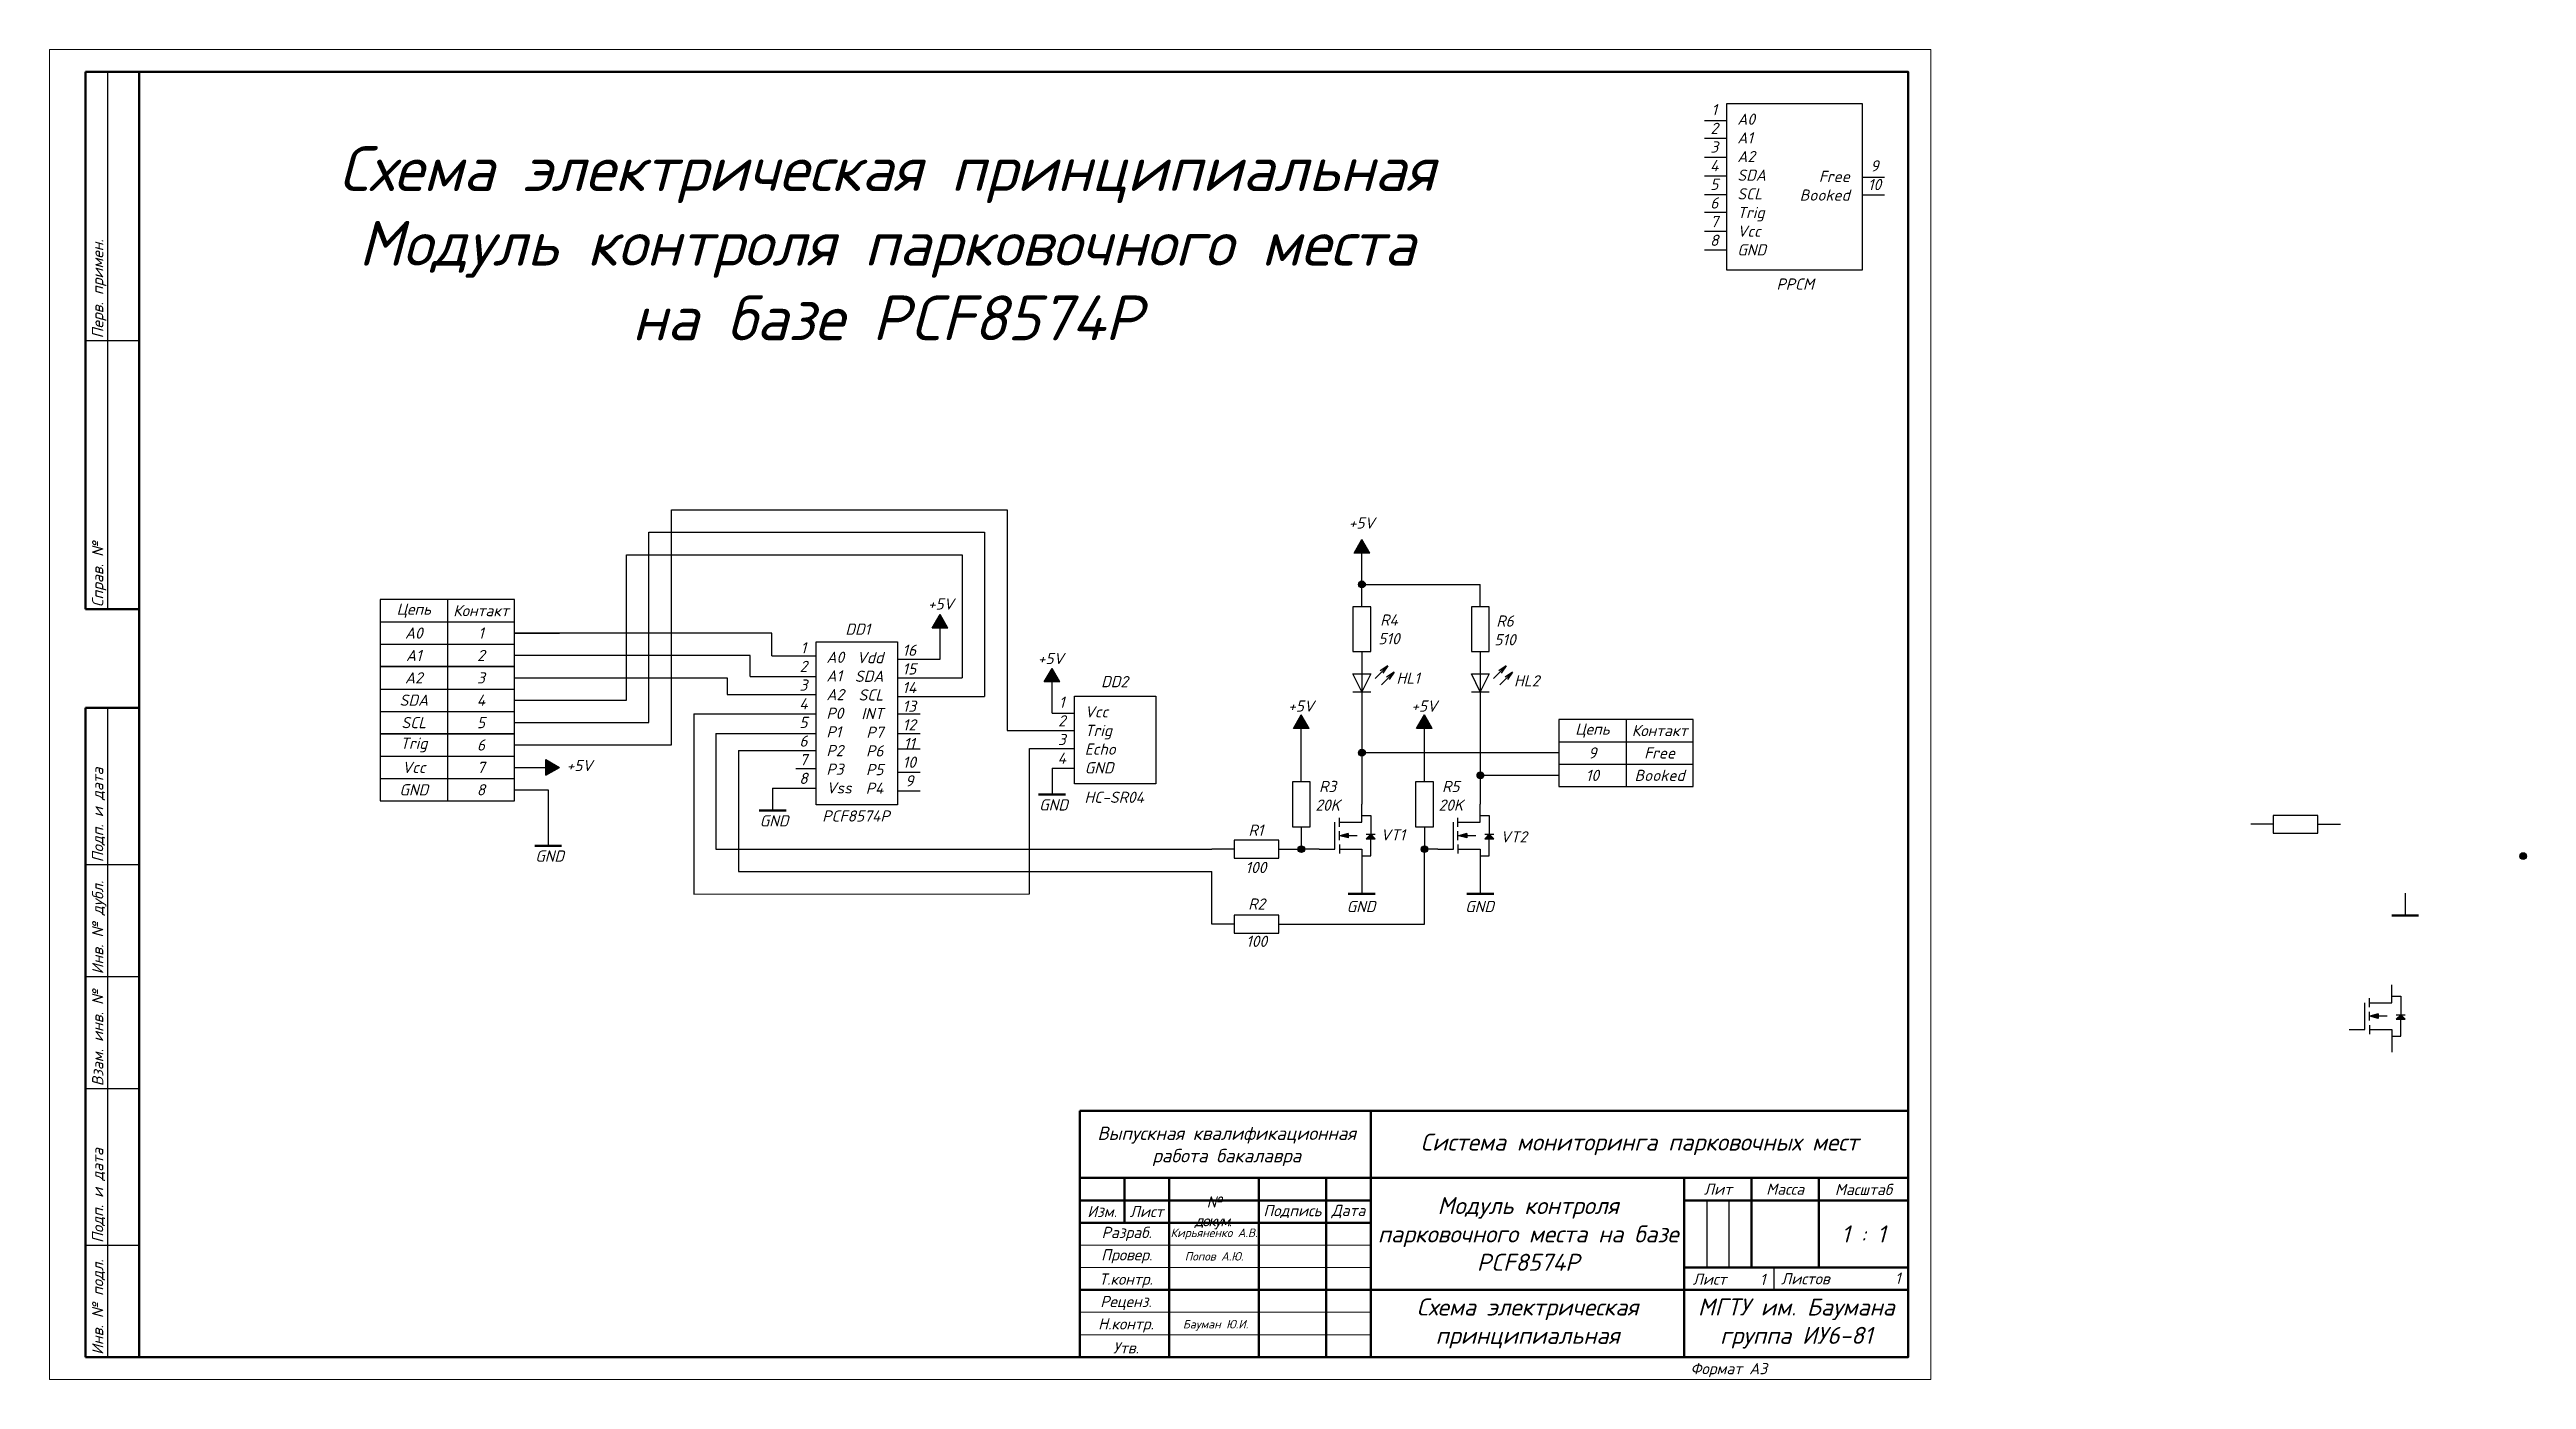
# Model space of a CAD drawing. Header units: millimetres. Extents: x 2140 to 2693, y 1551 to 1848.
import ezdxf

# ---------------------------------------------------------------- set-up
doc = ezdxf.new("R2010")
doc.units = ezdxf.units.MM
doc.layers.add('Привязки', color=2, linetype='Continuous', lineweight=0, plot=False)
for name, color, linetype, lineweight in [('рамка', 253, 'Continuous', 5), ('Формат - толстая линия', 7, 'Continuous', 50), ('Формат - тонкая линия', 7, 'Continuous', 20)]:
    doc.layers.add(name, color=color, linetype=linetype, lineweight=lineweight)
doc.styles.add('2.5', font='isocpeui.ttf', dxfattribs={"height": 2.5})
doc.styles.add('текст', font='isocpeui.ttf')

# ---------------------------------------------------------------- blocks, each defined once
blk = doc.blocks.new('Диод')
for p, q in [((1178.21, 869.89), (1188.2, 869.89)), ((1181.21, 871.9), (1185.2, 869.89)), ((1181.21, 867.89), (1181.21, 871.9)), ((1185.2, 869.89), (1181.21, 867.89)), ((1185.2, 867.89), (1185.2, 871.9))]:
    blk.add_line(p, q)
blk = doc.blocks.new('Светодиод вниз')
for p, q in [((1184.74, 874.26), (1187.57, 877.09)), ((1186.15, 872.85), (1188.98, 875.68))]:
    blk.add_line(p, q)
at = {"ltscale": 0.5}
for p, q in [((1187.57, 877.09), (1185.91, 875.97)), ((1187.57, 877.09), (1186.45, 875.43)), ((1188.98, 875.68), (1187.33, 874.56)), ((1188.98, 875.68), (1187.87, 874.02))]:
    blk.add_line(p, q, dxfattribs=at)
at = {"rotation": 270}
blk.add_blockref('Диод', (311.91, 2056.47), dxfattribs=at)
blk = doc.blocks.new('Питание')
h = blk.add_hatch(color=256)
h.dxf.hatch_style = 1
h.paths.add_polyline_path([(973.03, 911.75), (970, 910), (973.03, 910)])
h.paths.add_polyline_path([(973.03, 910), (970, 910), (973.03, 908.25)])
for p, q in [((973.03, 911.75), (970, 910)), ((980, 910), (970, 910)), ((973.03, 908.25), (970, 910)), ((973.03, 911.75), (973.03, 908.25))]:
    blk.add_line(p, q)
blk = doc.blocks.new('Резистор')
for p, q in [((940, 905), (935, 905)), ((950, 905), (955, 905))]:
    blk.add_line(p, q)
blk.add_lwpolyline([(940, 903), (950, 903), (950, 907), (940, 907)], close=True)
blk = doc.blocks.new('Разъём')
h = blk.add_hatch(color=256)
h.dxf.hatch_style = 1
h.paths.add_polyline_path([(1000, 912.73, 1), (1001.5, 912.73, 1)])
blk.add_circle((1000.75, 912.73), 0.75)
blk = doc.blocks.new('Земля')
at = {"lineweight": 50}
blk.add_line((1347, 520), (1353, 520), dxfattribs=at)
blk.add_line((1350, 525), (1350, 520))
blk = doc.blocks.new('MOSFET')
h = blk.add_hatch(color=256)
h.dxf.hatch_style = 1
h.paths.add_polyline_path([(2536.5, 1636), (2534.63, 1635.5), (2536.5, 1635)])
h = blk.add_hatch(color=256)
h.dxf.hatch_style = 1
h.paths.add_polyline_path([(2542.5, 1634.81), (2541.5, 1635.81), (2540.5, 1634.81)])
for p, q in [((2539.5, 1638.5), (2539.5, 1642.5)), ((2533.5, 1632.5), (2533.5, 1638.5)), ((2534.5, 1637.5), (2534.5, 1639.5)), ((2534.5, 1638.5), (2539.5, 1638.5)), ((2539.5, 1640), (2541.5, 1640)), ((2541.5, 1640), (2541.5, 1635.81)), ((2530, 1632.5), (2533.5, 1632.5)), ((2534.5, 1634.5), (2534.5, 1636.5)), ((2534.5, 1633.5), (2534.5, 1631.5)), ((2534.5, 1632.5), (2539.5, 1632.5)), ((2536.5, 1636), (2534.63, 1635.5)), ((2536.5, 1635), (2534.63, 1635.5)), ((2536.5, 1636), (2536.5, 1635)), ((2538.5, 1635.5), (2536.5, 1635.5)), ((2539.5, 1632.5), (2539.5, 1627.5)), ((2540.5, 1634.81), (2541.5, 1635.81)), ((2540.5, 1635.81), (2542.5, 1635.81)), ((2540.5, 1634.81), (2542.5, 1634.81)), ((2542.5, 1634.81), (2541.5, 1635.81)), ((2541.5, 1631), (2541.5, 1634.81)), ((2539.5, 1631), (2541.5, 1631))]:
    blk.add_line(p, q)

msp = doc.modelspace()

# ---------------------------------------------------------------- linework, layer by layer
at = {"lineweight": 50}
for p, q in [((2148.02, 1783.08), (2148.02, 1843.08)), ((2148.02, 1843.08), (2160.02, 1843.08)), ((2148.02, 1723.08), (2148.02, 1783.08)), ((2148.02, 1723.08), (2160.02, 1723.08)), ((2148.02, 1666.08), (2148.02, 1701.08)), ((2148.02, 1701.08), (2160.02, 1701.08)), ((2148.02, 1641.08), (2148.02, 1666.08)), ((2148.02, 1616.08), (2148.02, 1641.08)), ((2148.02, 1581.08), (2148.02, 1616.08)), ((2148.02, 1556.08), (2148.02, 1581.08)), ((2160.02, 1556.08), (2148.02, 1556.08))]:
    msp.add_line(p, q, dxfattribs=at)
for p, q in [((2153.02, 1783.08), (2153.02, 1843.08)), ((2509.54, 1832.2), (2514.54, 1832.2)), ((2509.54, 1828.27), (2514.54, 1828.27)), ((2509.54, 1824.01), (2514.54, 1824.01)), ((2509.54, 1819.9), (2514.54, 1819.9)), ((2544.73, 1819.59), (2549.73, 1819.59)), ((2509.54, 1815.67), (2514.54, 1815.67)), ((2544.73, 1815.66), (2549.73, 1815.66)), ((2509.54, 1811.74), (2514.54, 1811.74)), ((2509.54, 1807.49), (2514.54, 1807.49)), ((2509.54, 1803.37), (2514.54, 1803.37)), ((2148.02, 1783.08), (2160.02, 1783.08)), ((2153.02, 1723.08), (2153.02, 1783.08)), ((2278.85, 1692.77), (2278.85, 1745.27)), ((2278.85, 1745.27), (2353.8, 1745.27)), ((2353.8, 1745.27), (2353.8, 1696)), ((2273.85, 1697.77), (2273.85, 1740.27)), ((2273.85, 1740.27), (2348.8, 1740.27)), ((2348.8, 1740.27), (2348.8, 1703.57)), ((2268.85, 1702.77), (2268.85, 1735.27)), ((2268.85, 1735.27), (2343.8, 1735.27)), ((2343.8, 1735.27), (2343.8, 1707.75)), ((2433.03, 1728.63), (2459.47, 1728.63)), ((2213.85, 1725.27), (2213.85, 1710.27)), ((2243.85, 1725.27), (2213.85, 1725.27)), ((2213.85, 1720.27), (2243.85, 1720.27)), ((2228.85, 1725.27), (2228.85, 1710.27)), ((2243.85, 1710.27), (2243.85, 1725.27)), ((2213.85, 1715.27), (2243.85, 1715.27)), ((2243.85, 1717.77), (2253.85, 1717.77)), ((2301.31, 1717.77), (2243.85, 1717.77)), ((2301.31, 1712.65), (2301.31, 1717.77)), ((2213.85, 1710.27), (2243.85, 1710.27)), ((2213.85, 1710.27), (2213.85, 1695.27)), ((2243.85, 1710.27), (2213.85, 1710.27)), ((2228.85, 1710.27), (2228.85, 1695.27)), ((2296.45, 1712.77), (2243.85, 1712.77)), ((2243.85, 1695.27), (2243.85, 1710.27)), ((2296.45, 1708.06), (2296.45, 1712.77)), ((2301.31, 1712.65), (2311.17, 1712.65)), ((2329.38, 1711.9), (2338.85, 1711.9)), ((2213.85, 1705.27), (2243.85, 1705.27)), ((2243.85, 1707.77), (2291.3, 1707.77)), ((2291.3, 1707.77), (2291.3, 1704.02)), ((2291.3, 1704.02), (2291.38, 1704.02)), ((2291.38, 1704.02), (2311.17, 1704.02)), ((2296.45, 1708.06), (2311.17, 1708.06)), ((2329.38, 1707.75), (2343.8, 1707.75)), ((2329.38, 1703.57), (2348.8, 1703.57)), ((2153.02, 1666.08), (2153.02, 1701.08)), ((2213.85, 1700.27), (2243.85, 1700.27)), ((2243.85, 1702.77), (2268.85, 1702.77)), ((2283.85, 1699.74), (2311.17, 1699.74)), ((2283.85, 1699.74), (2283.85, 1659.49)), ((2329.38, 1699.72), (2334.38, 1699.72)), ((2363.85, 1699.88), (2368.85, 1699.88)), ((2433.03, 1701.64), (2433.03, 1679.52)), ((2459.47, 1701.64), (2459.47, 1679.52)), ((2477, 1698.49), (2477, 1683.49)), ((2507, 1698.49), (2477, 1698.49)), ((2492, 1698.49), (2492, 1683.49)), ((2507, 1683.49), (2507, 1698.49)), ((2213.85, 1695.27), (2243.85, 1695.27)), ((2213.85, 1695.27), (2213.85, 1680.27)), ((2243.85, 1695.27), (2213.85, 1695.27)), ((2228.85, 1695.27), (2228.85, 1680.27)), ((2243.85, 1697.77), (2273.85, 1697.77)), ((2243.85, 1680.27), (2243.85, 1695.27)), ((2243.85, 1692.77), (2278.85, 1692.77)), ((2288.82, 1695.34), (2311.17, 1695.34)), ((2288.82, 1695.34), (2288.82, 1669.52)), ((2329.38, 1695.32), (2334.38, 1695.32)), ((2353.8, 1696), (2368.85, 1695.98)), ((2477, 1693.49), (2507, 1693.49)), ((2213.85, 1690.27), (2243.85, 1690.27)), ((2293.85, 1691.52), (2311.17, 1691.52)), ((2293.85, 1691.52), (2293.85, 1669.52)), ((2293.85, 1691.52), (2293.85, 1664.52)), ((2306.65, 1687.54), (2311.17, 1687.54)), ((2329.38, 1691.92), (2334.38, 1691.92)), ((2358.85, 1659.52), (2358.85, 1692.02)), ((2358.85, 1692.02), (2368.85, 1692.02)), ((2363.85, 1687.57), (2368.85, 1687.57)), ((2363.85, 1687.57), (2363.85, 1681.69)), ((2477, 1690.99), (2433.03, 1690.99)), ((2477, 1688.49), (2507, 1688.49)), ((2213.85, 1685.27), (2243.85, 1685.27)), ((2243.85, 1682.77), (2251.35, 1682.77)), ((2251.35, 1682.77), (2251.35, 1670.27)), ((2301.46, 1683.14), (2311.17, 1683.14)), ((2329.38, 1686.71), (2334.38, 1686.71)), ((2329.38, 1682.57), (2334.38, 1682.57)), ((2477, 1685.99), (2459.47, 1685.99)), ((2477, 1683.49), (2507, 1683.49)), ((2213.85, 1680.27), (2243.85, 1680.27)), ((2148.02, 1666.08), (2160.02, 1666.08)), ((2153.02, 1641.08), (2153.02, 1666.08)), ((2288.82, 1669.52), (2399.5, 1669.52)), ((2293.85, 1669.52), (2377.85, 1669.52)), ((2423.5, 1669.52), (2419.5, 1669.52)), ((2447, 1652.77), (2447, 1669.52)), ((2449.97, 1669.52), (2447, 1669.52)), ((2283.85, 1659.49), (2358.85, 1659.52)), ((2293.85, 1664.52), (2399.5, 1664.52)), ((2399.5, 1652.77), (2399.5, 1664.52)), ((2419.5, 1652.77), (2447, 1652.77)), ((2148.02, 1641.08), (2160.02, 1641.08)), ((2153.02, 1616.08), (2153.02, 1641.08)), ((2148.02, 1616.08), (2160.02, 1616.08)), ((2153.02, 1581.08), (2153.02, 1616.08)), ((2505.02, 1591.08), (2510.02, 1591.08)), ((2510.02, 1591.08), (2510.02, 1576.08)), ((2515.02, 1576.08), (2515.02, 1591.08)), ((2148.02, 1581.08), (2160.02, 1581.08)), ((2153.02, 1556.08), (2153.02, 1581.08)), ((2510.02, 1576.08), (2515.02, 1576.08)), ((2520.02, 1576.08), (2525.02, 1576.08)), ((2525.02, 1576.08), (2525.02, 1571.08))]:
    msp.add_line(p, q)
msp.add_lwpolyline([(2160.02, 1556.08), (2555.02, 1556.08), (2555.02, 1843.08), (2160.02, 1843.08)], close=True, dxfattribs=at)
for points in [[(2514.54, 1836), (2544.73, 1836), (2544.73, 1798.8), (2514.54, 1798.8)], [(2311.17, 1715.84), (2329.38, 1715.84), (2329.38, 1679.39), (2311.17, 1679.39)], [(2368.85, 1703.68), (2387.06, 1703.68), (2387.06, 1684.06), (2368.85, 1684.06)]]:
    msp.add_lwpolyline(points, close=True)
at = {"ltscale": 100}
msp.add_lwpolyline([(2370.02, 1611.08), (2370.02, 1556.08)], dxfattribs=at)
at = {"layer": 'Привязки'}
msp.add_lwpolyline([(2140.02, 1551.08), (2560.02, 1551.08), (2560.02, 1848.08), (2140.02, 1848.08)], close=True, dxfattribs=at)
at = {"layer": 'рамка'}
msp.add_lwpolyline([(2140.02, 1848.08), (2560.02, 1848.08), (2560.02, 1551.08), (2140.02, 1551.08)], close=True, dxfattribs=at)
at = {"layer": 'Формат - толстая линия', "ltscale": 100}
msp.add_lwpolyline([(2370.02, 1611.08), (2555.02, 1611.08), (2555.02, 1556.08), (2370.02, 1556.08)], close=True, dxfattribs=at)
for points in [[(2435.02, 1611.08), (2435.02, 1556.08)], [(2370.02, 1596.08), (2555.02, 1596.08)], [(2380.02, 1596.08), (2380.02, 1586.08)], [(2390.02, 1596.08), (2390.02, 1556.08)], [(2410.02, 1596.08), (2410.02, 1556.08)], [(2425.02, 1596.08), (2425.02, 1556.08)], [(2505.02, 1596.08), (2505.02, 1556.08)], [(2520.02, 1596.08), (2520.02, 1576.08)], [(2535.02, 1596.08), (2535.02, 1576.08)], [(2370.02, 1591.08), (2435.02, 1591.08)], [(2505.02, 1591.08), (2555.02, 1591.08)], [(2370.02, 1586.08), (2435.02, 1586.08)], [(2370.02, 1571.08), (2555.02, 1571.08)], [(2505.02, 1576.08), (2555.02, 1576.08)]]:
    msp.add_lwpolyline(points, dxfattribs=at)
at = {"layer": 'Формат - тонкая линия', "ltscale": 100}
for points in [[(2370.02, 1581.08), (2435.02, 1581.08)], [(2370.02, 1576.08), (2435.02, 1576.08)], [(2370.02, 1566.08), (2435.02, 1566.08)], [(2370.02, 1561.08), (2435.02, 1561.08)]]:
    msp.add_lwpolyline(points, dxfattribs=at)

# ---------------------------------------------------------------- block references
for name, p, rotation in [('Питание', (1523.03, 2708.63), 270), ('Резистор', (1528.03, 2663.63), 270), ('Резистор', (1554.47, 2663.63), 270), ('Питание', (1428.85, 2691.9), 270), ('Питание', (1453.85, 2679.88), 270), ('Питание', (1509.5, 2669.52), 270), ('Питание', (1537, 2669.52), 270), ('Питание', (3223.85, 2597.77), 180), ('Резистор', (1514.5, 2624.52), 270), ('Резистор', (1542, 2624.52), 270), ('Резистор', (3586.49, 2580.06), 180), ('Резистор', (3354.5, 2574.52), 180), ('Резистор', (3354.5, 2557.77), 180)]:
    msp.add_blockref(name, p, dxfattribs=dict(rotation=rotation))
for name, p in [('Разъём', (1432.29, 815.9)), ('Светодиод вниз', (1251.23, 833.37)), ('Светодиод вниз', (1277.67, 833.37)), ('Разъём', (1432.29, 778.32)), ('Разъём', (1458.73, 773.26)), ('Земля', (951.46, 1158.14)), ('Земля', (1013.85, 1161.69)), ('MOSFET', (-106.5, 37.02)), ('MOSFET', (-80.03, 37.02)), ('Земля', (901.35, 1150.27)), ('Разъём', (1418.76, 756.79)), ('Разъём', (1446.26, 756.79)), ('Разъём', (1691.55, 755.24)), ('Земля', (1083, 1139.52)), ('Земля', (1109.47, 1139.52)), ('Земля', (1315.97, 1134.66)), ('MOSFET', (123.46, -3.29))]:
    msp.add_blockref(name, p)

# ---------------------------------------------------------------- texts
at = {"style": 'текст'}
for s, p in [('Перв. примен.', (2152.02, 1783.58)), ('Справ. №', (2152.02, 1723.58)), ('Подп. и дата', (2152.02, 1666.58)), ('Инв. № дубл.', (2152.02, 1641.58)), ('Взам. инв. №', (2152.02, 1616.58)), ('Подп. и дата', (2152.02, 1581.58)), ('Инв. № подл.', (2152.02, 1556.58))]:
    msp.add_text(s, height=2.5, rotation=90, dxfattribs=at).set_placement(p)
for s, height, p in [('Ф2.104-1а.', 0.005, (2160.02, 1556.07)), ('А4', 0.025, (2559.63, 1551.09)), ('А2', 0.00833, (2559.89, 1551.08)), ('А1', 0.00625, (2559.92, 1551.08)), ('А0', 0.005, (2559.94, 1551.08))]:
    msp.add_text(s, height=height, dxfattribs=at).set_placement(p)
at = {"color": 0, "linetype": 'ByBlock', "ltscale": 100, "style": '2.5'}
for s, insert, char_height, width, attachment_point in [('1\\P2\\P3\\P4\\P5\\P6\\P7\\P8', (2511.71, 1835.9), 2.5, 5, 2), ('A0\\PA1\\PA2\\PSDA\\PSCL\\PTrig\\PVcc\\PGND', (2516.84, 1833.77), 2.5, 52.5465, 1), ('Схема электрическая принципиальная\\PМодуль контроля парковочного места \\Pна базе PCF8574P', (2326.99, 1804.82), 10, 324.0987, 5), ('\\pxqr;\\P\\PFree\\PBooked', (2489.57, 1829.33), 2.5, 52.4044, 1), ('9\\P10', (2547.49, 1823.34), 2.5, 5, 2), ('PPCM', (2529.77, 1795.7), 2.5, 42.1571, 5), ('+5V', (2432.98, 1743.6), 2.5, 5, 2), ('+5V', (2339.01, 1725.51), 2.5, 5, 2), ('Цепь', (2221.35, 1722.77), 2.5, 15, 5), ('Контакт', (2236.35, 1722.77), 2.5, 15, 5), ('R4\\P510', (2439.08, 1721.93), 2.5, 5, 2), ('R6\\P510', (2464.98, 1721.7), 2.5, 5, 2), ('A0', (2221.35, 1717.77), 2.5, 15, 5), ('1', (2236.35, 1717.77), 2.5, 15, 5), ('1\\P2\\P3\\P4\\P5\\P6\\P7\\P8', (2308.35, 1715.74), 2.5, 5, 2), ('DD1', (2320.48, 1719.88), 2.5, 5, 2), ('16\\P15\\P14\\P13\\P12\\P11\\P10\\P9', (2331.98, 1715.18), 2.5, 5, 2), ('A2', (2221.35, 1707.77), 2.5, 15, 5), ('A1', (2221.35, 1712.77), 2.5, 15, 5), ('3', (2236.35, 1707.77), 2.5, 15, 5), ('2', (2236.35, 1712.77), 2.5, 15, 5), ('\\pxr1.27477;A0\\PA1\\PA2\\PP0\\PP1\\PP2\\PP3\\PVss', (2313.47, 1713.61), 2.5, 52.5465, 1), ('\\pxr1.27477;Vdd\\PSDA\\PSCL\\PINT\\PP7\\PP6\\PP5\\PP4', (2329.38, 1713.53), 2.5, 52.5465, 3), ('+5V', (2363.56, 1713.33), 2.5, 5, 2), ('HL1', (2443.35, 1708.94), 2.5, 5, 2), ('SDA', (2221.35, 1702.77), 2.5, 15, 5), ('4', (2236.35, 1702.77), 2.5, 15, 5), ('1\\P2\\P3\\P4', (2366.03, 1703.58), 2.5, 5, 2), ('DD2', (2377.81, 1708.17), 2.5, 5, 2), ('HL2', (2469.83, 1708.34), 2.5, 5, 2), ('SCL', (2221.35, 1697.77), 2.5, 15, 5), ('5', (2236.35, 1697.77), 2.5, 15, 5), ('\\pxr1.27477;Vcc\\PTrig\\PEcho\\PGND', (2371.15, 1701.44), 2.5, 52.5465, 1), ('+5V', (2419.45, 1702.72), 2.5, 5, 2), ('+5V', (2446.95, 1702.72), 2.5, 5, 2), ('Trig', (2221.35, 1692.77), 2.5, 15, 5), ('6', (2236.35, 1692.77), 2.5, 15, 5), ('Цепь', (2484.5, 1695.99), 2.5, 15, 5), ('9', (2484.5, 1690.99), 2.5, 15, 5), ('Контакт', (2499.5, 1695.99), 2.5, 15, 5), ('Free', (2499.5, 1690.99), 2.5, 15, 5), ('Vcc', (2221.35, 1687.77), 2.5, 15, 5), ('7', (2236.35, 1687.77), 2.5, 15, 5), ('+5V', (2258.35, 1689.43), 2.5, 5, 2), ('10', (2484.5, 1685.99), 2.5, 15, 5), ('Booked', (2499.5, 1685.99), 2.5, 15, 5), ('GND', (2221.35, 1682.77), 2.5, 15, 5), ('8', (2236.35, 1682.77), 2.5, 15, 5), ('HC-SR04', (2377.73, 1681.09), 2.5, 42.1571, 5), ('R3\\P20K', (2425.38, 1684.76), 2.5, 2.7769, 2), ('R5\\P20K', (2452.88, 1684.76), 2.5, 2.7769, 2), ('GND', (2301.79, 1677.09), 2.5, 5, 2), ('PCF8574P', (2320.06, 1676.91), 2.5, 42.1571, 5), ('GND', (2364.18, 1680.64), 2.5, 5, 2), ('R1\\P\\P100', (2409.36, 1675), 2.5, 2.7769, 2), ('VT1', (2439.95, 1673.95), 2.5, 5, 2), ('VT2', (2466.93, 1673.5), 2.5, 5, 2), ('GND', (2251.68, 1669.22), 2.5, 5, 2), ('R2\\P\\P100', (2409.53, 1658.51), 2.5, 2.7769, 2), ('GND', (2432.83, 1657.95), 2.5, 5, 2), ('GND', (2459.3, 1657.95), 2.5, 5, 2), ('Выпускная квалификационная работа бакалавра', (2402.85, 1603.16), 3, 65, 5), ('Система мониторинга парковочных мест', (2495.02, 1603.58), 3.8, 120, 5), ('Лит', (2512.52, 1593.58), 2.5, 15, 5), ('Масса', (2527.52, 1593.58), 2.5, 15, 5), ('Масштаб', (2545.02, 1593.51), 2.5, 20, 5), ('Изм.', (2375.02, 1588.58), 2.5, 10, 5), ('Лист', (2384.95, 1588.58), 2.5, 10, 5), ('{\\T0.85;№ докум.}', (2399.79, 1588.28), 2.5, 10, 5), ('Подпись', (2417.52, 1588.58), 2.5, 15, 5), ('Дата', (2430.02, 1588.58), 2.5, 10, 5), ('Модуль контроля парковочного места на базе PCF8574P', (2470.15, 1583.58), 3.8, 70.2601, 5), ('Разраб.', (2380.52, 1583.58), 2.5, 20, 5), ('Кирьяненко А.В.', (2400.02, 1583.58), 1.9, 20, 5), ('1 : 1', (2545.02, 1583.58), 3.8, 20, 5), ('Провер.', (2380.52, 1578.58), 2.5, 20, 5), ('Попов А.Ю.', (2400.02, 1578.58), 1.9, 20, 5), ('Т.контр.', (2380.35, 1573.15), 2.5, 20, 5), (' Лист', (2505.28, 1573.49), 2.5, 20.2951, 4), (' 1', (2523.14, 1573.43), 2.5, 13.5131, 6), (' Листов', (2525.02, 1573.58), 2.5, 20.2951, 4), (' 1', (2553.32, 1573.7), 2.5, 13.5131, 6), ('Реценз.', (2380.35, 1568.15), 2.5, 20, 5), ('Схема электрическая принципиальная', (2470.02, 1563.58), 3.8, 70, 5), ('МГТУ им. Баумана\\Pгруппа ИУ6-81', (2530.02, 1563.58), 3.8, 50, 5), ('Н.контр.', (2380.35, 1563.15), 2.5, 20, 5), ('Бауман Ю.И.', (2400.35, 1563.16), 1.9, 20, 5), ('Утв.', (2380.35, 1558.15), 2.5, 20, 5), (' Формат А3', (2504.79, 1553.16), 2.5, 20.2951, 4)]:
    msp.add_mtext(s, dxfattribs=dict(at, insert=insert, char_height=char_height, width=width, attachment_point=attachment_point))

doc.saveas('drawing.dxf')
